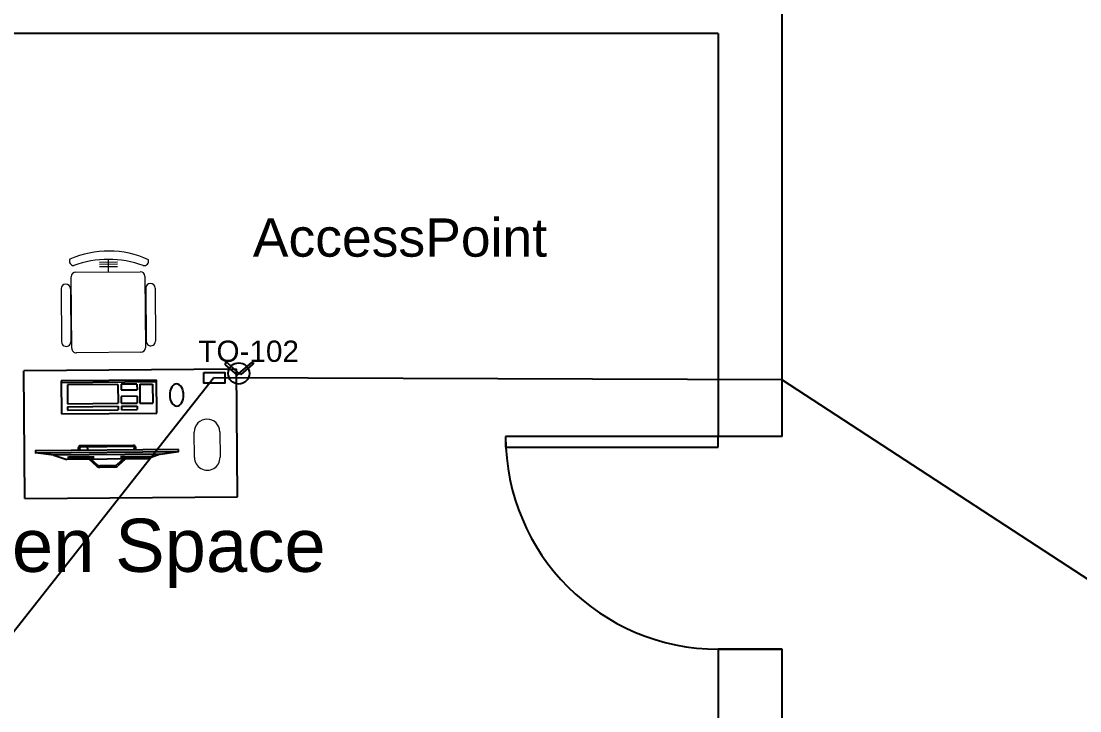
# Model space of a CAD drawing. Header units: millimetres. Extents: x -1911 to 4021, y -174 to 2851.
# Drawn here: x 491.6 to 989.4, y 1090 to 1414.3 of the extents above; entities that cross this region are included whole.
import ezdxf

# ---------------------------------------------------------------- set-up
doc = ezdxf.new("R2010")
doc.units = ezdxf.units.MM
doc.layers.add('ARREDI attrezzature - furniture', color=175, linetype='Continuous', lineweight=9)
doc.layers.add('COMPUTER aw DESK', color=175, linetype='Continuous')
doc.styles.get("Standard").update_dxf_attribs({"font": 'arial.ttf'})

# ---------------------------------------------------------------- blocks, each defined once
blk = doc.blocks.new('AccessPoint')
for p, q in [((1003.47, 1113.11), (1002.36, 1113.11)), ((1002.36, 1113.11), (1002.36, 1112.28)), ((1002.36, 1112.28), (1008.05, 1107.42)), ((1008.85, 1108.17), (1003.47, 1113.11)), ((1008.85, 1108.17), (1014.9, 1113.34)), ((1015.62, 1112.67), (1009.85, 1107.74)), ((1014.9, 1113.34), (1015.62, 1113.34)), ((1015.62, 1113.34), (1015.62, 1112.67)), ((1008.05, 1107.42), (1008.85, 1108.17)), ((1009.85, 1107.74), (1008.85, 1108.17))]:
    blk.add_line(p, q)
blk.add_circle((1008.85, 1108.17), 5)
blk = doc.blocks.new('PostazionePC')
for p, q in [((3236.5, 2012.2), (2636.5, 2012.2)), ((2636.5, 2012.2), (2636.5, 1012.2)), ((3236.5, 1012.2), (3236.5, 2012.2)), ((3236.5, 1012.2), (2636.5, 1012.2))]:
    blk.add_line(p, q)
at = {"layer": 'ARREDI attrezzature - furniture', "color": 0}
for p, q in [((2930.7, 1932.2), (3050.7, 1932.2)), ((3050.7, 1812.2), (2930.7, 1812.2)), ((2252.4, 1632.8), (2502.3, 1632.8)), ((2174.9, 1260.5), (2174.9, 1563.9)), ((2196.1, 1585.2), (2532.8, 1585.2)), ((2252.4, 1589.6), (2502.3, 1589.6)), ((2554.1, 1563.9), (2554.1, 1260.5)), ((2128.1, 1371.8), (2128.1, 1457.4)), ((2137.8, 1372.4), (2137.8, 1457.4)), ((2149.3, 1372.4), (2149.3, 1457.4)), ((2174.9, 1415), (2118.2, 1415)), ((2532.8, 1239.3), (2196.1, 1239.3)), ((2252.4, 1234.7), (2502.3, 1234.7)), ((2252.4, 1191.5), (2502.3, 1191.5))]:
    blk.add_line(p, q, dxfattribs=at)
for centre, radius, start, end in [((2930.7, 1872.2), 60, 90, 270), ((3050.7, 1872.2), 60, 270, 90), ((2526.6, 1412.6), 449.8, 155.0156, 203.4469), ((2125.4, 1582.4), 21.2, 347.6258, 107.8047), ((2252.4, 1611.2), 21.6, 90, 270), ((2502.3, 1611.2), 21.6, 270, 90), ((2595.3, 1411), 479.2, 159.6237, 199.5086), ((2196.1, 1563.9), 21.2, 90, 180), ((2532.8, 1563.9), 21.2, 0, 90), ((2123.3, 1251.6), 20.3, 242.4673, 358.0646), ((2196.1, 1260.5), 21.2, 180, 270), ((2532.8, 1260.5), 21.2, 270, 0), ((2252.4, 1213.1), 21.6, 90, 270), ((2502.3, 1213.1), 21.6, 270, 90)]:
    blk.add_arc(centre, radius, start, end, dxfattribs=at)
at = {"layer": 'COMPUTER aw DESK'}
for p, q in [((3034.2, 1651.4), (3022.2, 1737.4)), ((3034.2, 1651.4), (3034.2, 1150.7)), ((3034.2, 1651.4), (3055.1, 1590.4)), ((2840.3, 1636), (2686, 1636)), ((2686, 1636), (2686, 1188.4)), ((2694.2, 1636), (2694.2, 1188.4)), ((2703.8, 1617.5), (2793, 1617.5)), ((2703.8, 1557.7), (2703.8, 1617.5)), ((2793, 1557.7), (2793, 1617.5)), ((2840.3, 1188.4), (2840.3, 1636)), ((3040.5, 1606.7), (3050.1, 1606.7)), ((3040.5, 1600.8), (3050.1, 1600.8)), ((3040.5, 1595), (3050.1, 1595)), ((2703.8, 1557.7), (2793, 1557.7)), ((2703.8, 1544.3), (2703.8, 1470)), ((2703.8, 1544.3), (2730.2, 1544.3)), ((2730.2, 1470), (2730.2, 1544.3)), ((2760.8, 1544.3), (2760.8, 1470)), ((2760.8, 1544.3), (2793, 1544.3)), ((2793, 1470), (2793, 1544.3)), ((2807, 1470), (2807, 1544.3)), ((2807, 1544.3), (2823.1, 1544.3)), ((2823.1, 1470), (2823.1, 1544.3)), ((3040.5, 1589.2), (3050.1, 1589.2)), ((3040.5, 1583.4), (3050.1, 1583.4)), ((3040.5, 1577.6), (3050.1, 1577.6)), ((3040.5, 1571.8), (3050.1, 1571.8)), ((3040.5, 1565.9), (3050.1, 1565.9)), ((3040.5, 1560.1), (3050.1, 1560.1)), ((3040.5, 1554.3), (3050.1, 1554.3)), ((3040.5, 1548.5), (3050.1, 1548.5)), ((3055.1, 1590.4), (3055.1, 1211.7)), ((2991.3, 1524.6), (2991.3, 1277.5)), ((2997.3, 1524.6), (2997.3, 1277.5)), ((3008, 1528.7), (3012.7, 1523.6)), ((3012.4, 1532.7), (3012.7, 1532.4)), ((3040.5, 1542.7), (3050.1, 1542.7)), ((3040.5, 1536.8), (3050.1, 1536.8)), ((3040.5, 1531), (3050.1, 1531)), ((3040.5, 1525.2), (3050.1, 1525.2)), ((3040.5, 1519.4), (3050.1, 1519.4)), ((3040.5, 1513.6), (3050.1, 1513.6)), ((3040.5, 1507.8), (3050.1, 1507.8)), ((3040.5, 1501.9), (3050.1, 1501.9)), ((3040.5, 1496.1), (3050.1, 1496.1)), ((2703.8, 1470), (2730.2, 1470)), ((2703.8, 1454.5), (2793, 1454.5)), ((2703.8, 1454.5), (2703.8, 1217.3)), ((2760.8, 1470), (2793, 1470)), ((2793, 1217.3), (2793, 1454.5)), ((2807, 1470), (2823.1, 1470)), ((2807, 1454.5), (2823.1, 1454.5)), ((2807, 1217.3), (2807, 1454.5)), ((2823.1, 1217.3), (2823.1, 1454.5)), ((3040.5, 1490.3), (3050.1, 1490.3)), ((3040.5, 1484.5), (3050.1, 1484.5)), ((3040.5, 1478.7), (3050.1, 1478.7)), ((3040.5, 1472.9), (3050.1, 1472.9)), ((3040.5, 1467), (3050.1, 1467)), ((3055.1, 1485.7), (3086.9, 1450.8)), ((3055.1, 1476.9), (3082.5, 1446.8)), ((3086.7, 1435.9), (3086.7, 1366.2)), ((3092.7, 1435.9), (3092.7, 1366.2)), ((3055.1, 1325.2), (3082.5, 1355.2)), ((3055.1, 1316.4), (3086.9, 1351.3)), ((2997.3, 1307.9), (3012.7, 1310.3)), ((3040.5, 1335.1), (3050.1, 1335.1)), ((3040.5, 1329.2), (3050.1, 1329.2)), ((3040.5, 1323.4), (3050.1, 1323.4)), ((3040.5, 1317.6), (3050.1, 1317.6)), ((3040.5, 1311.8), (3050.1, 1311.8)), ((3040.5, 1306), (3050.1, 1306)), ((3040.5, 1300.1), (3050.1, 1300.1)), ((3040.5, 1294.3), (3050.1, 1294.3)), ((3008, 1273.3), (3012.7, 1278.5)), ((3012.4, 1269.4), (3012.7, 1269.7)), ((3040.5, 1288.5), (3050.1, 1288.5)), ((3040.5, 1282.7), (3050.1, 1282.7)), ((3040.5, 1276.9), (3050.1, 1276.9)), ((3040.5, 1271.1), (3050.1, 1271.1)), ((3040.5, 1265.2), (3050.1, 1265.2)), ((3040.5, 1259.4), (3050.1, 1259.4)), ((3040.5, 1253.6), (3050.1, 1253.6)), ((3040.5, 1247.8), (3050.1, 1247.8)), ((2703.8, 1217.3), (2793, 1217.3)), ((2807, 1217.3), (2823.1, 1217.3)), ((3034.2, 1150.7), (3055.1, 1211.7)), ((3040.5, 1242), (3050.1, 1242)), ((3040.5, 1236.2), (3050.1, 1236.2)), ((3040.5, 1230.3), (3050.1, 1230.3)), ((3040.5, 1224.5), (3050.1, 1224.5)), ((3040.5, 1218.7), (3050.1, 1218.7)), ((2686, 1188.4), (2840.3, 1188.4)), ((3034.2, 1150.7), (3022.2, 1064.7))]:
    blk.add_line(p, q, dxfattribs=at)
blk.add_lwpolyline([(3012.7, 1737.4), (3012.7, 1064.7), (3022.2, 1064.7), (3022.2, 1737.4)], close=True, dxfattribs=at)
for centre, radius, start, end in [((3003.5, 1524.6), 12.1, 42.2797, 180), ((3003.5, 1524.6), 6.18, 42.2797, 180), ((3070.4, 1435.9), 16.3, 0, 42.2797), ((3070.4, 1435.9), 22.2, 0, 42.2797), ((3070.4, 1366.2), 16.3, 317.7203, 0), ((3070.4, 1366.2), 22.2, 317.7203, 0), ((3003.5, 1277.5), 12.1, 180, 317.7203), ((3003.5, 1277.5), 6.18, 180, 317.7203)]:
    blk.add_arc(centre, radius, start, end, dxfattribs=at)
at = {"layer": 'COMPUTER aw DESK', "extrusion": (0, 0, -1)}
blk.add_ellipse((2756, 1730.4), major_axis=(-52.2, 0), ratio=0.623418, dxfattribs=at)

msp = doc.modelspace()

# ---------------------------------------------------------------- linework, layer by layer
at = {"color": 0}
for p, q in [((849.42, 1408.43), (849.42, 1438.43)), ((849.42, 1219.05), (819.42, 1219.05)), ((849.42, 1119.05), (819.42, 1119.05)), ((819.42, 1119.05), (849.42, 1119.05))]:
    msp.add_line(p, q, dxfattribs=at)
for p, q in [((819.42, 1408.43), (249.42, 1408.43)), ((819.42, 1408.43), (819.42, 1219.05)), ((849.42, 1219.05), (849.42, 1408.43)), ((819.42, 1119.05), (819.42, 548.43)), ((849.42, 548.43), (849.42, 1119.05))]:
    msp.add_line(p, q)
at = {"color": 1}
for p, q in [((293.23, 880.12), (582.01, 1246.61)), ((849.42, 1245.62), (582.01, 1246.61)), ((849.42, 1245.62), (1594.64, 759.47))]:
    msp.add_line(p, q, dxfattribs=at)
at = {"color": 3}
for p, q in [((819.42, 1219.05), (719.42, 1219.05)), ((719.42, 1219.05), (719.42, 1214.05)), ((819.42, 1214.05), (819.42, 1219.05)), ((719.42, 1214.05), (819.42, 1214.05))]:
    msp.add_line(p, q, dxfattribs=at)
at = {"color": 242, "true_color": 0xcd2027}
msp.add_lwpolyline([(577.45, 1249.06), (587.45, 1249.06), (587.45, 1244.06), (577.45, 1244.06)], close=True, dxfattribs=at)
at = {"color": 3}
msp.add_arc((819.42, 1219.05), 100, 180, 270, dxfattribs=at)

# ---------------------------------------------------------------- block references
at = {"xscale": 0.1, "yscale": 0.1, "zscale": 0.1, "rotation": 270.4437207830931}
msp.add_blockref('PostazionePC', (389.56, 1512.79), dxfattribs=at)
msp.add_blockref('PostazionePC', (389.56, 1512.79), dxfattribs=at)
msp.add_blockref('AccessPoint', (-414.89, 140.5))

# ---------------------------------------------------------------- texts
at = {"attachment_point": 1}
for s, width, heights, insert, char_height in [('\\A1;AccessPoint', 258.0479, [66.42], (600.55, 1321.56), 18), ('\\A1;Ufficio Open Space', 331.0406, [98.6], (333.95, 1180.37), 25)]:
    msp.add_mtext_dynamic_manual_height_columns(s, width=width, gutter_width=12.5, heights=heights, dxfattribs=dict(at, insert=insert, char_height=char_height))
at = {"color": 242, "true_color": 0xcd2027, "insert": (574.9, 1264.11), "char_height": 10, "attachment_point": 1}
msp.add_mtext_dynamic_manual_height_columns('TO-102', width=50.3931, gutter_width=12.5, heights=[2.87], dxfattribs=at)

doc.saveas('drawing.dxf')
